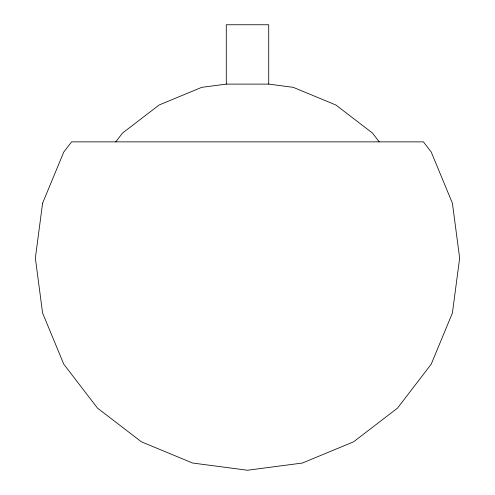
<?xml version="1.0" encoding="UTF-8"?>
<svg xmlns="http://www.w3.org/2000/svg" width="495" height="495" viewBox="0 0 495 495"><rect width="100%" height="100%" fill="white"/><g stroke="black" fill="none" stroke-linecap="round" stroke-linejoin="round"><path stroke-width="0.74" d="M115.768 141.861L122.494 133.099L159.105 105.008L201.743 87.343L226.283 84.113L268.717 84.113L293.257 87.343L335.895 105.008L372.506 133.099L379.232 141.861M268.717 84.113L268.717 24.75L226.283 24.75L226.283 84.113M42.589 203.197L35.355 258.105L42.589 313.013L63.781 364.178L97.49 408.115L141.428 441.831L192.592 463.023L247.5 470.25L302.408 463.023L353.572 441.831L397.51 408.115L431.219 364.178L452.411 313.013L459.645 258.105L452.411 203.197L431.219 152.033L423.417 141.861L71.583 141.861L63.781 152.033L42.589 203.197"/></g></svg>
